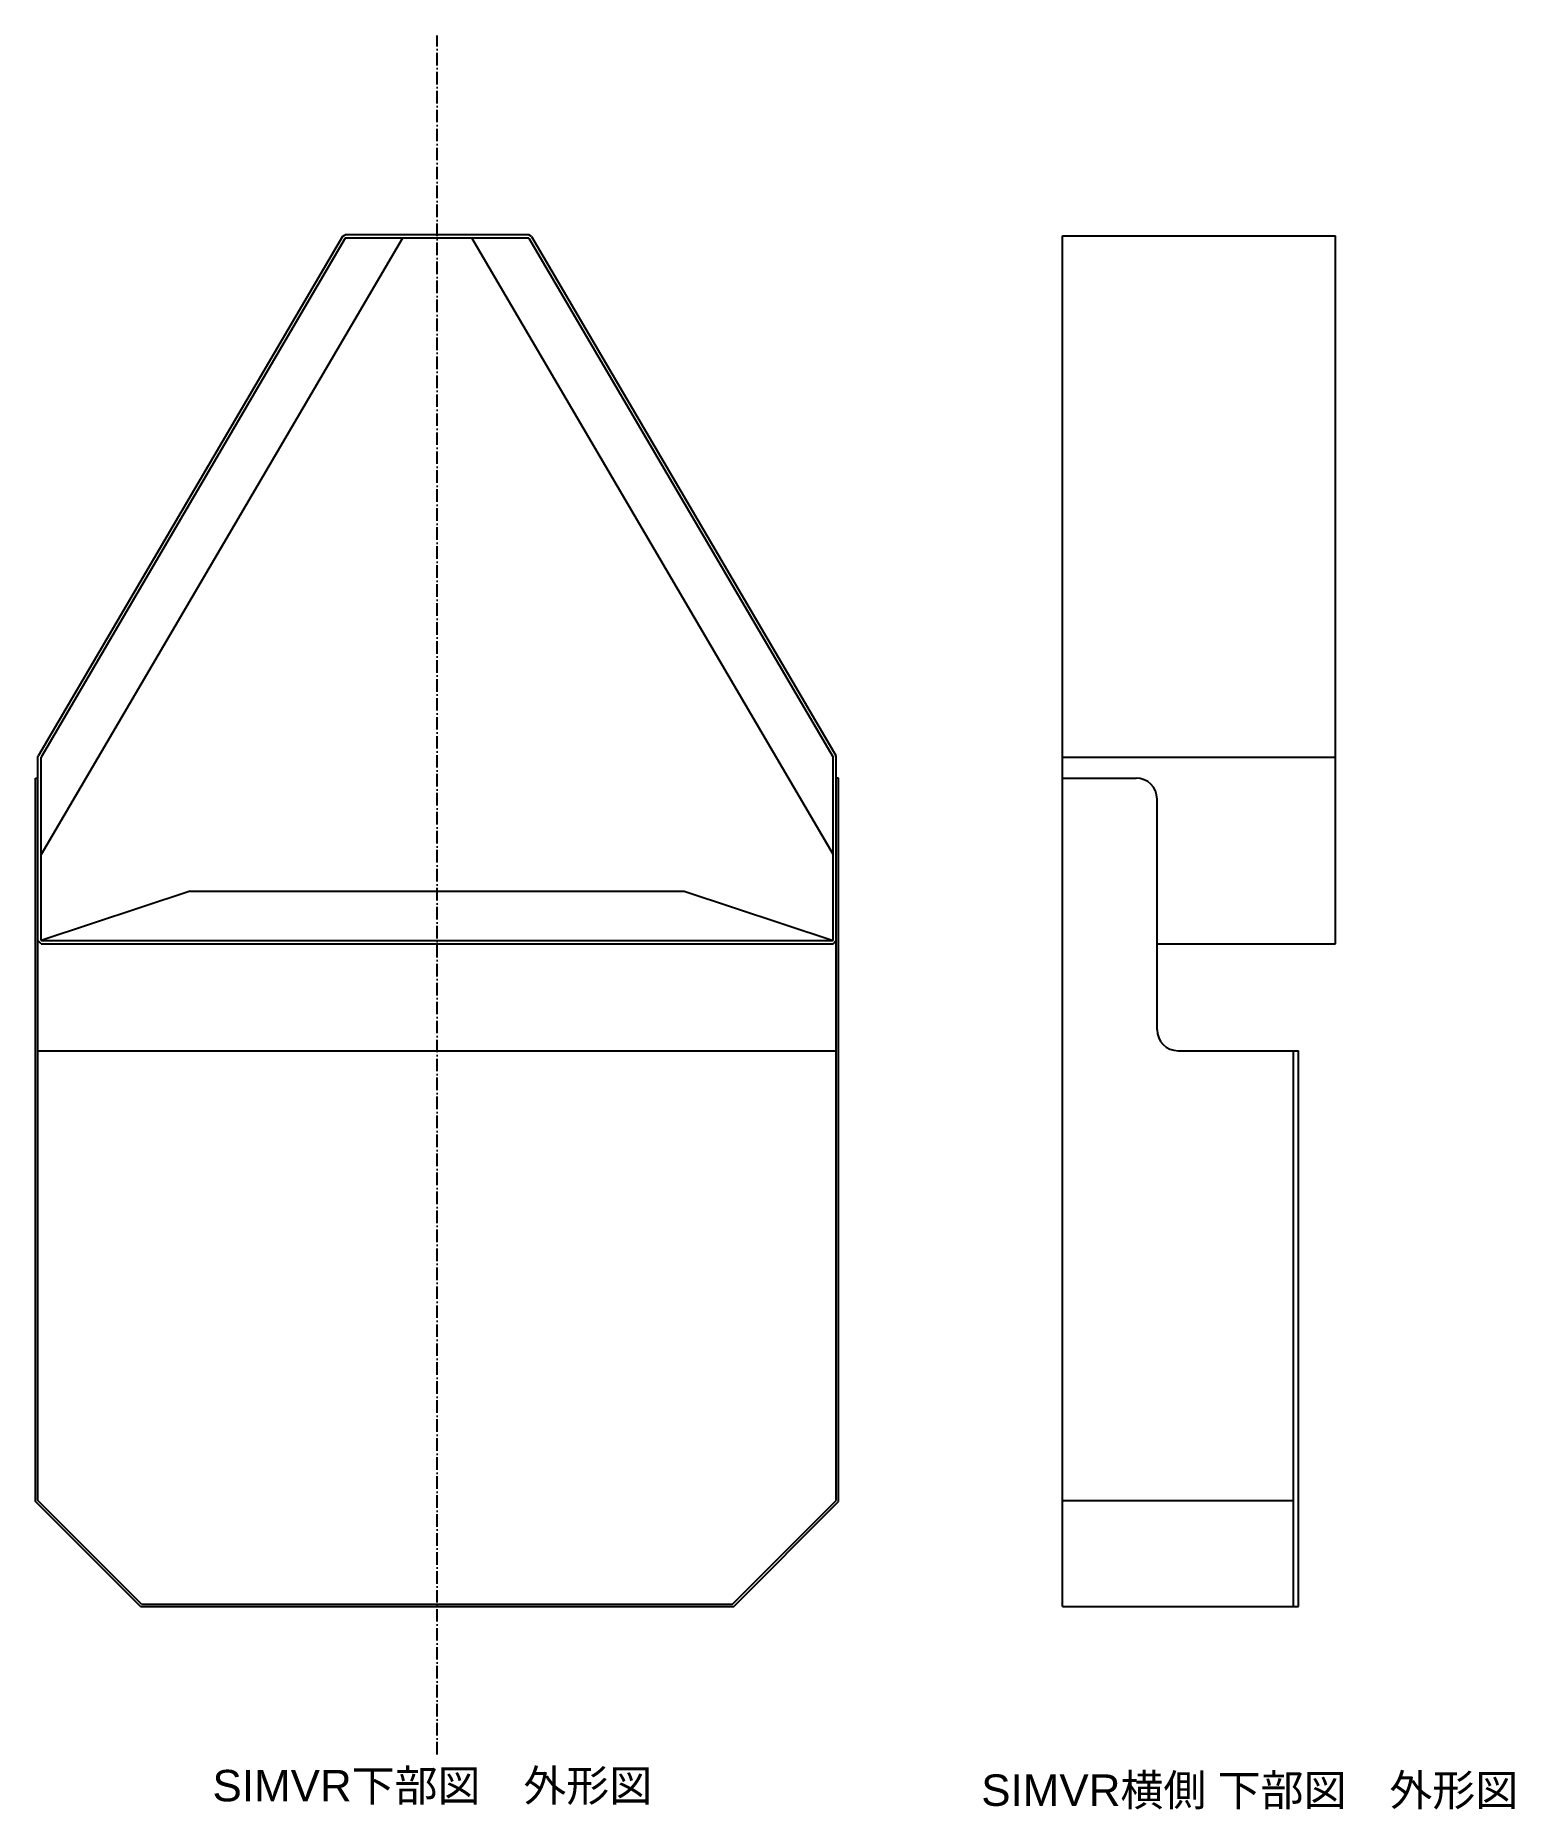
# Model space of a CAD drawing. Header units: millimetres. Extents: x 210 to 1620, y 170 to 1862.
import ezdxf

# ---------------------------------------------------------------- set-up
doc = ezdxf.new("R2010")
doc.units = ezdxf.units.MM
doc.linetypes.add('ACAD_ISO10W100', pattern=[18, 12, -3, 0, -3])
doc.styles.get("Standard").update_dxf_attribs({"font": 'arial.ttf'})

msp = doc.modelspace()

# ---------------------------------------------------------------- linework, layer by layer
at = {"linetype": 'ACAD_ISO10W100'}
msp.add_line((593, 222.2), (593, 1861.6), dxfattribs=at)
for p, q in [((502.9, 1669.9), (212.9, 1174.9)), ((505.5, 1668.4), (215.5, 1173.4)), ((559.9, 1668.4), (215.5, 1080.4)), ((502.9, 1669.9), (505.5, 1671.4)), ((680.5, 1671.4), (505.5, 1671.4)), ((680.5, 1668.4), (505.5, 1668.4)), ((626, 1668.4), (970.5, 1080.4)), ((683.1, 1669.9), (680.5, 1671.4)), ((680.5, 1668.4), (970.5, 1173.4)), ((683.1, 1669.9), (973.1, 1174.9)), ((1189.4, 1670.6), (1449.4, 1670.6)), ((1189.4, 1153.4), (1189.4, 1670.6)), ((1449.4, 995.4), (1449.4, 1670.6)), ((212.5, 1173.4), (212.9, 1174.9)), ((212.5, 998.4), (212.5, 1173.4)), ((215.5, 998.4), (215.5, 1173.4)), ((970.5, 998.4), (970.5, 1173.4)), ((973.5, 998.4), (973.5, 1173.4)), ((1189.4, 1173.4), (1449.4, 1173.4)), ((210.2, 463.4), (210.2, 1153.4)), ((210.2, 1153.4), (212.5, 1153.4)), ((212.5, 464.3), (212.5, 1153.4)), ((973.5, 464.3), (973.5, 1153.4)), ((975.8, 1153.4), (973.5, 1153.4)), ((975.8, 463.4), (975.8, 1153.4)), ((1189.4, 1153.4), (1259.4, 1153.4)), ((1189.4, 890.6), (1189.4, 1153.4)), ((1279.4, 913.4), (1279.4, 1133.4)), ((357.5, 1045.4), (215.5, 998.4)), ((357.5, 1045.4), (828.5, 1045.4)), ((828.5, 1045.4), (970.5, 998.4)), ((215.5, 995.4), (212.5, 998.4)), ((215.5, 998.4), (970.5, 998.4)), ((970.5, 995.4), (973.5, 998.4)), ((215.5, 995.4), (970.5, 995.4)), ((1279.4, 995.4), (1449.4, 995.4)), ((212.5, 893.4), (973.5, 893.4)), ((1189.4, 363.4), (1189.4, 890.6)), ((1299.4, 893.4), (1414.4, 893.4)), ((1409.4, 363.4), (1409.4, 893.4)), ((1414.4, 363.4), (1414.4, 893.4)), ((310.2, 363.4), (210.2, 463.4)), ((311.1, 365.7), (212.5, 464.3)), ((874.8, 365.7), (973.5, 464.3)), ((875.8, 363.4), (975.8, 463.4)), ((1189.4, 464.3), (1409.4, 464.3)), ((310.2, 363.4), (875.8, 363.4)), ((311.1, 365.7), (874.8, 365.7)), ((1189.4, 363.4), (1414.4, 363.4))]:
    msp.add_line(p, q)
msp.add_lwpolyline([(973.5, 1173.4), (973.1, 1174.9)])
for centre, start, end in [((1259.4, 1133.4), 0, 90), ((1299.4, 913.4), 180, 270)]:
    msp.add_arc(centre, 20, start, end)

# ---------------------------------------------------------------- texts
at = {"char_height": 30, "attachment_point": 1}
for s, width, insert in [('SIMVR{\\fMS PGothic|b0|i0|c128|p50;下部図\u3000外形図}', 513.093, (378.9, 207.5)), ('SIMVR{\\fMS PGothic|b0|i0|c128|p50;横側 下部図\u3000外形図}', 590.58, (1111.8, 203.2))]:
    msp.add_mtext_dynamic_manual_height_columns(s, width=width, gutter_width=12.5, heights=[2.47], dxfattribs=dict(at, insert=insert))

doc.saveas('drawing.dxf')
